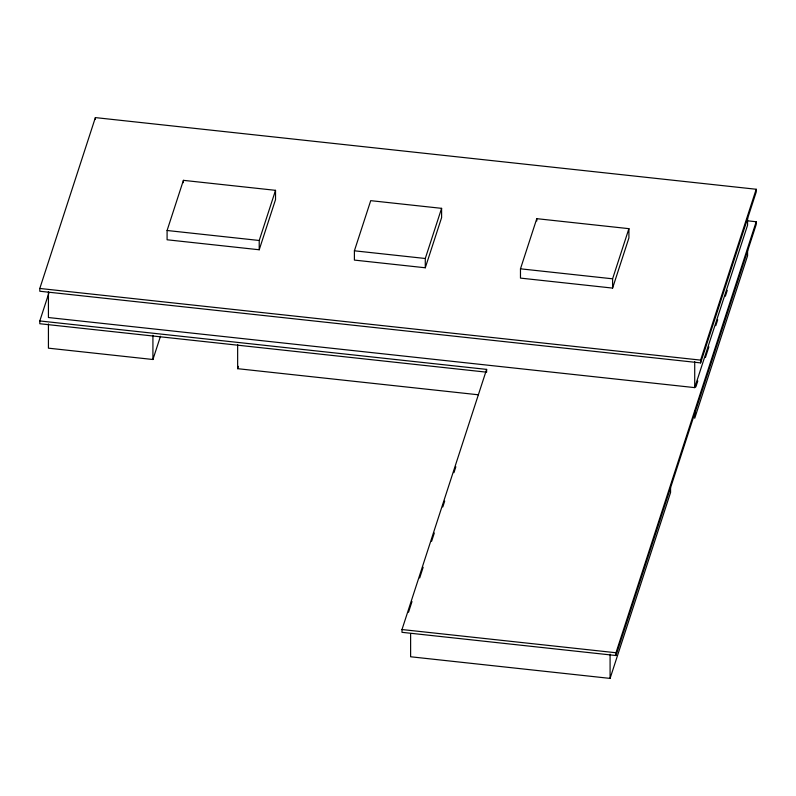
<?xml version="1.0" encoding="UTF-8"?>
<svg xmlns="http://www.w3.org/2000/svg" width="796" height="796" viewBox="0 0 796 796"><rect width="100%" height="100%" fill="white"/><g stroke="black" fill="none" stroke-linecap="round" stroke-linejoin="round"><path stroke-width="1.19" d="M39.8 288.46L95.381 117.599L756.2 189.259L756.2 192.045L700.619 362.896L39.8 291.236L39.8 288.46L700.619 360.11L756.2 189.259M39.8 320.947L486.625 369.394L486.625 372.18L39.8 323.733L39.8 320.947L49.004 292.669M167.09 230.492L183.408 180.344L275.525 190.334L275.525 199.617L259.217 249.765L167.09 239.775L167.09 230.492L259.217 240.482L275.525 190.334M48.427 323.952L48.427 348.17L152.922 359.503L160.494 336.25M478.247 394.776L237.646 368.687L238.402 366.359M354.399 250.81L370.717 200.662L441.601 208.343L441.601 217.626L425.283 267.774L354.399 260.093L354.399 250.81L425.283 258.491L441.601 208.343M747.553 220.81L756.2 221.746L756.2 224.532L615.985 655.526L401.99 632.322L401.99 629.537L486.625 369.394M408.527 612.223L411.99 601.577M419.691 577.936L423.144 567.289M431.611 541.28L434.308 533.002M442.765 506.982L444.695 501.072M453.919 472.695L455.849 466.784M520.475 268.819L536.783 218.671L628.91 228.661L628.91 237.944L612.592 288.092L520.475 278.103L520.475 268.819L612.592 278.809L628.91 228.661M48.427 291.545L48.427 317.534L694.719 387.622L747.573 225.159L747.573 217.726M695.863 386.876L697.784 380.986M705.445 357.444L708.888 346.847M715.783 325.654L717.703 319.773M725.355 296.221L727.275 290.341M615.985 655.526L615.985 652.75L756.2 221.746M410.617 633.765L410.617 656.77L610.084 678.401L670.57 492.475L670.57 487.63M401.99 629.537L615.985 652.75M747.573 249.735L747.573 255.785L694.719 418.258L694.719 410.985M700.619 360.11L700.619 362.896M694.719 361.633L694.719 387.622M612.592 278.809L612.592 288.092M610.084 654.183L610.084 678.401M536.783 218.671L536.783 220.989M425.283 258.491L425.283 267.774M259.217 240.482L259.217 249.765M237.646 344.479L237.646 368.687M183.408 180.344L183.408 182.672M152.922 335.285L152.922 359.503M95.381 117.599L95.381 119.46"/></g></svg>
